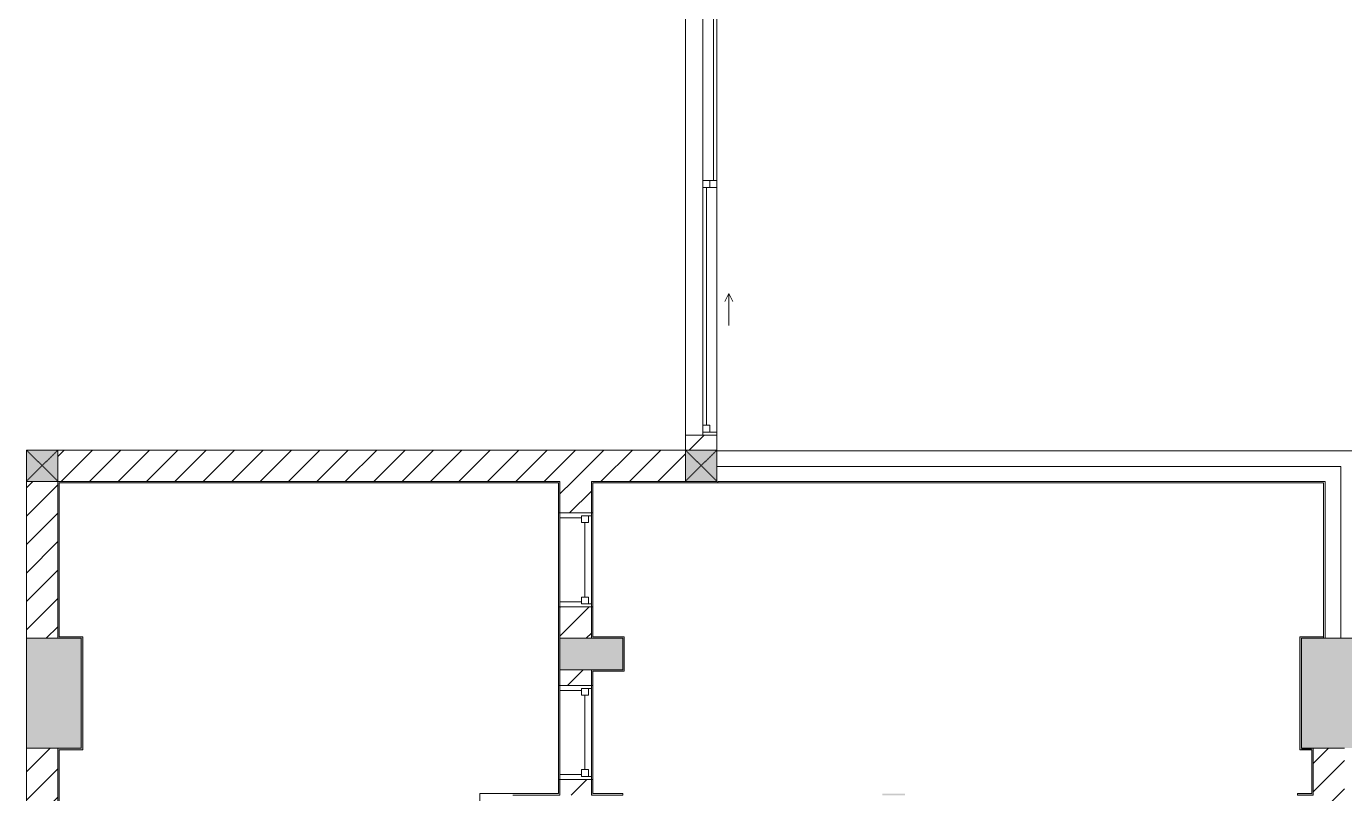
# Model space of a CAD drawing. Header units: millimetres. Extents: x 31499 to 223976, y 3719 to 80291.
# Drawn here: x 141074 to 149474, y 43547 to 48437 of the extents above; entities that cross this region are included whole.
import ezdxf

# ---------------------------------------------------------------- set-up
doc = ezdxf.new("R2010")
doc.units = ezdxf.units.MM
doc.linetypes.add('IMPORT-Dash _2_', pattern=[6, 3, -3])
for name, color, linetype, lineweight in [('A-GLAZ-5', 170, 'Continuous', 9), ('A-WALL-1', 170, 'Continuous', 9), ('A-WALL-PATT-3', 170, 'Continuous', 9), ('A_1404_dwg-1', 170, 'Continuous', 9), ('I-WALL', 170, 'Continuous', 9), ('I-WALL-1', 170, 'Continuous', 9), ('S-COLS-1', 170, 'Continuous', 9), ('S-COLS-12', 170, 'IMPORT-Dash _2_', 9), ('S-COLS-2', 170, 'Continuous', 9), ('S-COLS-4', 170, 'Continuous', 9), ('S-COLS-HDLN-1', 170, 'IMPORT-Dash _2_', 9)]:
    doc.layers.add(name, color=color, linetype=linetype, lineweight=lineweight)
pattern_1 = [(45, (0, 0), (-90.50967, 90.50967), [])]

# ---------------------------------------------------------------- blocks, each defined once
blk = doc.blocks.new('A_1404_dwg_NCV_TKTC_KET CAU_rvt-1-TKTC_MB HOÀN THIỆN SÀN TẦNG 3-4-4819833-KeyPlan-CH2A_Tầng 3 - Tầng 8')
at = {"layer": 'S-COLS-1'}
for points in [[(44802.6, 43836.9), (44802.6, 44536.9), (44452.6, 44536.9), (44452.6, 43836.9), (44662.6, 43836.9)], [(48252.6, 44336.9), (48252.6, 44536.9), (47852.6, 44536.9), (47852.6, 44336.9), (48203.6, 44336.9)], [(52652.6, 43836.9), (52927.6, 43836.9), (52922.6, 44536.9), (52577.6, 44536.9), (52577.6, 43836.9), (52642.6, 43836.9)]]:
    blk.add_hatch(color=256, dxfattribs=at).paths.add_polyline_path(points)
at = {"layer": 'S-COLS-2'}
for p, q in [((48052.6, 44536.9), (47852.6, 44536.9)), ((52927.6, 44536.9), (52727.6, 44536.9)), ((47852.6, 44336.9), (48052.6, 44336.9)), ((52652.6, 43836.9), (52852.6, 43836.9))]:
    blk.add_line(p, q, dxfattribs=at)
at = {"layer": 'S-COLS-2', "flags": 128}
blk.add_lwpolyline([(44652.6, 44536.9), (44452.6, 44536.9), (44452.6, 43836.9), (44652.6, 43836.9)], dxfattribs=at)
blk = doc.blocks.new('A_1404_dwg_NCV_TKTC_TANG 3 - 4_rvt-1-TKTC_MB HOÀN THIỆN SÀN TẦNG 3-4-4819943-KeyPlan-CH2A_Tầng 3 - Tầng 8')
at = {"layer": 'A-WALL-PATT-3'}
for points in [[(44652.6, 44546.9), (44662.6, 44546.9), (44662.6, 45536.9), (44652.6, 45536.9), (44652.6, 45416.5)], [(46752.6, 45526.9), (47852.6, 45526.9), (47852.6, 45536.9), (44662.6, 45536.9), (44662.6, 45526.9), (45272.1, 45526.9)], [(48302.6, 45526.9), (48857.6, 45526.9), (48852.6, 45536.9), (48062.6, 45536.9), (48062.6, 45526.9)], [(44662.6, 44536.9), (44802.6, 44536.9), (44802.6, 44546.9), (44652.6, 44546.9), (44652.6, 44536.9)], [(44802.6, 43836.9), (44812.6, 43836.9), (44812.6, 44546.9), (44802.6, 44546.9), (44802.6, 44536.9)], [(48252.6, 44536.9), (48252.6, 44546.9), (48052.6, 44546.9), (48052.6, 44536.9), (48203.6, 44536.9)], [(48262.6, 44336.9), (48262.6, 44546.9), (48252.6, 44546.9), (48252.6, 44336.9)], [(52567.6, 44536.9), (52717.6, 44536.9), (52717.6, 44546.9), (52567.6, 44546.9), (52567.6, 44537.7)], [(52577.6, 43826.9), (52577.6, 44536.9), (52567.6, 44536.9), (52567.6, 43826.9)], [(48252.6, 44326.9), (48262.6, 44326.9), (48262.6, 44336.9), (48062.6, 44336.9), (48062.6, 44326.9), (48203.6, 44326.9)], [(44652.6, 40546.9), (44662.6, 40546.9), (44662.6, 43836.9), (44652.6, 43836.9), (44652.6, 41376.1)], [(44812.6, 43826.9), (44812.6, 43836.9), (44662.6, 43836.9), (44662.6, 43826.9), (44802.6, 43826.9)], [(52642.6, 43826.9), (52642.6, 43836.9), (52577.6, 43836.9), (52577.6, 43826.9)], [(52652.6, 43546.9), (52652.6, 43836.9), (52642.6, 43836.9), (52642.6, 43546.9)]]:
    blk.add_hatch(color=256, dxfattribs=at).paths.add_polyline_path(points)
h = blk.add_hatch(color=256, dxfattribs=at)
h.paths.add_polyline_path([(48052.6, 44546.9), (48062.6, 44546.9), (48062.6, 44736.9), (48052.6, 44736.9)])
h.paths.add_polyline_path([(48062.6, 45336.9), (48062.6, 45536.9), (48052.6, 45536.9), (48052.6, 45336.9)])
h = blk.add_hatch(color=256, dxfattribs=at)
h.paths.add_polyline_path([(47852.6, 43546.9), (47852.6, 43636.9), (47842.6, 43636.9), (47842.6, 43546.9)])
h.paths.add_polyline_path([(47852.6, 44236.9), (47852.6, 44736.9), (47842.6, 44736.9), (47842.6, 44236.9)])
h.paths.add_polyline_path([(47842.6, 45336.9), (47852.6, 45336.9), (47852.6, 45526.9), (47842.6, 45526.9), (47842.6, 45416.5)])
h = blk.add_hatch(color=256, dxfattribs=at)
h.paths.add_polyline_path([(48052.6, 43536.9), (48062.6, 43536.9), (48062.6, 43636.9), (48052.6, 43636.9), (48052.6, 43546.9)])
h.paths.add_polyline_path([(48052.6, 44236.9), (48062.6, 44236.9), (48062.6, 44336.9), (48052.6, 44336.9), (48052.6, 44326.9)])
h = blk.add_hatch(color=256, dxfattribs=at)
h.paths.add_polyline_path([(52652.6, 43536.9), (52652.6, 43546.9), (52552.1, 43546.9), (52552.6, 43536.9), (52577.6, 43536.9)])
h.paths.add_polyline_path([(49952.1, 43536.9), (50052.1, 43536.9), (50052.1, 43546.9), (49907.1, 43546.9), (49907.1, 43536.9)])
at = {"layer": 'I-WALL'}
for p, q in [((47842.6, 44736.9), (47842.6, 45336.9)), ((47852.6, 45336.9), (47852.6, 44736.9)), ((48052.6, 44736.9), (48052.6, 45336.9)), ((48062.6, 45336.9), (48062.6, 44736.9)), ((47842.6, 43636.9), (47842.6, 44236.9)), ((47852.6, 44236.9), (47852.6, 43636.9)), ((48052.6, 43636.9), (48052.6, 44236.9)), ((48062.6, 44236.9), (48062.6, 43636.9))]:
    blk.add_line(p, q, dxfattribs=at)
at = {"layer": 'I-WALL', "flags": 128}
for points in [[(48857.6, 45536.9), (52727.6, 45536.9), (52727.6, 45526.9), (52727.6, 44536.9), (52717.6, 44536.9)], [(52717.6, 44546.9), (52717.6, 45526.9), (48857.6, 45526.9)]]:
    blk.add_lwpolyline(points, dxfattribs=at)
at = {"layer": 'I-WALL-1'}
blk.add_line((48852.6, 45536.9), (48652.6, 45536.9), dxfattribs=at)
at = {"layer": 'I-WALL-1', "flags": 128}
for points in [[(47852.6, 45526.9), (47852.6, 45536.9), (44662.6, 45536.9), (44652.6, 45536.9), (44652.6, 44546.9), (44652.6, 44536.9), (44802.6, 44536.9), (44802.6, 43836.9), (44662.6, 43836.9), (44652.6, 43836.9), (44652.6, 40546.9), (44652.6, 40536.9), (44802.6, 40536.9), (44802.6, 39236.9), (44662.6, 39236.9), (44652.6, 39236.9), (44652.6, 37936.9), (44662.6, 37936.9)], [(48652.6, 45536.9), (48062.6, 45536.9), (48052.6, 45536.9), (48052.6, 45336.9), (48062.6, 45336.9)], [(48062.6, 45336.9), (48062.6, 45526.9), (48857.6, 45526.9), (48857.6, 45536.9)], [(44662.6, 37946.9), (44662.6, 39226.9), (44812.6, 39226.9), (44812.6, 39236.9), (44812.6, 40546.9), (44802.6, 40546.9), (44662.6, 40546.9), (44662.6, 43826.9), (44812.6, 43826.9), (44812.6, 43836.9), (44812.6, 44546.9), (44802.6, 44546.9), (44662.6, 44546.9), (44662.6, 45526.9), (47842.6, 45526.9), (47842.6, 45336.9), (47852.6, 45336.9), (47852.6, 45526.9)], [(47552.6, 43536.9), (47852.6, 43536.9), (47852.6, 43546.9), (47852.6, 43636.9), (47842.6, 43636.9), (47842.6, 43546.9), (47352.6, 43546.9), (47342.6, 43546.9), (47342.6, 39287.4), (47352.6, 39287.4)]]:
    blk.add_lwpolyline(points, dxfattribs=at)
for points in [[(47842.6, 44736.9), (47842.6, 44236.9), (47852.6, 44236.9), (47852.6, 44736.9)], [(48052.6, 44546.9), (48052.6, 44536.9), (48252.6, 44536.9), (48252.6, 44336.9), (48062.6, 44336.9), (48052.6, 44336.9), (48052.6, 44236.9), (48062.6, 44236.9), (48062.6, 44326.9), (48262.6, 44326.9), (48262.6, 44336.9), (48262.6, 44546.9), (48252.6, 44546.9), (48062.6, 44546.9), (48062.6, 44736.9), (48052.6, 44736.9)], [(52577.6, 43836.9), (52577.6, 44536.9), (52717.6, 44536.9), (52717.6, 44546.9), (52567.6, 44546.9), (52567.6, 44536.9), (52567.6, 43826.9), (52577.6, 43826.9), (52642.6, 43826.9), (52642.6, 43546.9), (52552.1, 43546.9), (52552.1, 43536.9), (52652.6, 43536.9), (52652.6, 43546.9), (52652.6, 43836.9), (52642.6, 43836.9)], [(48252.6, 43546.9), (48062.6, 43546.9), (48062.6, 43636.9), (48052.6, 43636.9), (48052.6, 43536.9), (48062.6, 43536.9), (48252.6, 43536.9)]]:
    blk.add_lwpolyline(points, close=True, dxfattribs=at)
blk = doc.blocks.new('A_1404_dwg_1_FAMILY RVT - W01-WxH 1400x3200xmm-489780-TKTC_MB HOÀN THIỆN SÀN TẦNG 3-4-4819955-KeyPlan-CH2A_Tầng 3 - Tầng 8')
at = {"layer": 'A-GLAZ-5'}
for p, q in [((112052.6, 49018.3), (112141.5, 49018.3)), ((112119.3, 47459.6), (112119.3, 48973.9)), ((111976.4, 48135.8), (111976.4, 48339)), ((112052.6, 47415.1), (112052.6, 47459.6)), ((112074.9, 45900.9), (112074.9, 47415.1)), ((112097.1, 47459.6), (112097.1, 47415.1)), ((112052.6, 45856.4), (112141.5, 45856.4))]:
    blk.add_line(p, q, dxfattribs=at)
at = {"layer": 'A-GLAZ-5', "flags": 128}
for points in [[(112052.6, 45837.4), (112252.6, 45837.4), (112252.6, 49037.4), (112052.6, 49037.4), (112052.6, 45837.4), (112052.6, 45900.9)], [(112141.5, 47459.6), (112052.6, 47459.6), (112052.6, 49018.3), (112052.6, 49037.4)], [(112097.1, 49018.3), (112097.1, 48973.9), (112141.5, 48973.9)], [(112141.5, 45837.4), (112141.5, 45856.4), (112141.5, 47415.1), (112141.5, 47459.6), (112141.5, 48973.9), (112141.5, 49037.4)], [(111951, 48186.6), (111976.4, 48135.8), (112001.8, 48186.6)], [(112141.5, 47415.1), (112052.6, 47415.1), (112052.6, 45900.9), (112097.1, 45900.9), (112097.1, 45856.4)]]:
    blk.add_lwpolyline(points, dxfattribs=at)
blk = doc.blocks.new('A_1404_dwg_M_Fixed - 600 x 1400mm-2135864-TKTC_MB HOÀN THIỆN SÀN TẦNG 3-4-4819984-KeyPlan-CH2A_Tầng 3 - Tầng 8')
at = {"layer": 'A-GLAZ-5'}
for p, q in [((47989.6, 45304.9), (47852.6, 45304.9)), ((48011.6, 45273.9), (48011.6, 44799.9)), ((47989.6, 44768.9), (47852.6, 44768.9))]:
    blk.add_line(p, q, dxfattribs=at)
at = {"layer": 'A-GLAZ-5', "flags": 128}
for points in [[(48052.6, 45317.9), (47989.6, 45317.9), (47989.6, 45273.9), (48033.6, 45273.9), (48033.6, 45317.9)], [(48033.6, 44755.9), (48033.6, 44799.9), (47989.6, 44799.9), (47989.6, 44755.9), (48052.6, 44755.9)]]:
    blk.add_lwpolyline(points, dxfattribs=at)
blk = doc.blocks.new('A_1404_dwg_M_Fixed - 600 x 1400mm-2135871-TKTC_MB HOÀN THIỆN SÀN TẦNG 3-4-4819985-KeyPlan-CH2A_Tầng 3 - Tầng 8')
at = {"layer": 'A-GLAZ-5'}
for p, q in [((47989.6, 44204.9), (47852.6, 44204.9)), ((48011.6, 43699.9), (48011.6, 44173.9)), ((47989.6, 43668.9), (47852.6, 43668.9))]:
    blk.add_line(p, q, dxfattribs=at)
at = {"layer": 'A-GLAZ-5', "flags": 128}
for points in [[(48033.6, 44217.9), (48033.6, 44173.9), (47989.6, 44173.9), (47989.6, 44217.9), (48052.6, 44217.9)], [(48052.6, 43655.9), (47989.6, 43655.9), (47989.6, 43699.9), (48033.6, 43699.9), (48033.6, 43655.9)]]:
    blk.add_lwpolyline(points, dxfattribs=at)
blk = doc.blocks.new('A_1404_dwg_G1_SOF - BO TRU - 200x200-V12-TKTC_MB HOÀN THIỆN SÀN TẦNG 3-4-4819991-KeyPlan-CH2A_Tầng 3 - Tầng 8')
at = {"layer": 'S-COLS-12'}
blk.add_hatch(color=256, dxfattribs=at).paths.add_polyline_path([(42052.6, 20336.9), (42052.6, 20536.9), (41852.6, 20536.8), (41852.6, 20336.9)])
at = {"layer": 'S-COLS-4', "flags": 128}
blk.add_lwpolyline([(42052.6, 20336.9), (42052.6, 20536.9), (41852.6, 20536.9), (41852.6, 20336.9)], dxfattribs=at)
at = {"layer": 'S-COLS-HDLN-1'}
for p, q in [((42052.6, 20536.9), (41852.6, 20336.9)), ((41852.6, 20536.9), (42052.6, 20336.9))]:
    blk.add_line(p, q, dxfattribs=at)
blk = doc.blocks.new('A_1404_dwg_G1_SOF - BO TRU - 200x200-3054293-TKTC_MB HOÀN THIỆN SÀN TẦNG 3-4-4819986-KeyPlan-CH2A_Tầng 3 - Tầng 8')
at = {"layer": 'S-COLS-12'}
blk.add_hatch(color=256, dxfattribs=at).paths.add_polyline_path([(42402.6, 17236.9), (42402.6, 17436.9), (42202.6, 17436.9), (42202.6, 17236.9)])
at = {"layer": 'S-COLS-4', "flags": 128}
blk.add_lwpolyline([(42402.6, 17436.9), (42202.6, 17436.9), (42202.6, 17236.9), (42402.6, 17236.9)], close=True, dxfattribs=at)
at = {"layer": 'S-COLS-HDLN-1'}
for p, q in [((42402.6, 17436.9), (42202.6, 17236.9)), ((42202.6, 17436.9), (42402.6, 17236.9))]:
    blk.add_line(p, q, dxfattribs=at)
blk = doc.blocks.new('A_1404_dwg-4819832-KeyPlan-CH2A_Tầng 3 - Tầng 8')
at = {"layer": 'A-WALL-PATT-3'}
h = blk.add_hatch(dxfattribs=at)
h.set_pattern_fill('FP_31', color=256, style=0, pattern_type=2)
h.set_pattern_definition(pattern_1)
h.paths.add_polyline_path([(48652.7, 45737), (48852.6, 45737), (48852.6, 45832), (48652.6, 45832), (48652.6, 45737)])
h.paths.add_polyline_path([(48652.7, 49032), (48852.6, 49032), (48852.6, 49161.9), (48652.6, 49161.9), (48652.6, 49032)])
h = blk.add_hatch(dxfattribs=at)
h.set_pattern_fill('FP_31', color=256, style=0, pattern_type=2)
h.set_pattern_definition(pattern_1)
h.paths.add_polyline_path([(46752.6, 45537), (48652.6, 45537), (48652.6, 45736.9), (44652.6, 45736.9), (44652.6, 45537), (45272.1, 45537)])
h = blk.add_hatch(dxfattribs=at)
h.set_pattern_fill('FP_31', color=256, style=0, pattern_type=2)
h.set_pattern_definition(pattern_1)
h.paths.add_polyline_path([(44452.6, 44537), (44652.6, 44537), (44652.6, 45536.9), (44452.6, 45536.9), (44452.6, 45416.5)])
h = blk.add_hatch(dxfattribs=at)
h.set_pattern_fill('FP_31', color=256, style=0, pattern_type=2)
h.set_pattern_definition(pattern_1)
h.paths.add_polyline_path([(48052.6, 44536.9), (48052.6, 44736.9), (47852.6, 44736.9), (47852.6, 44536.9), (48052, 44536.9)])
h.paths.add_polyline_path([(47852.6, 45336.9), (48052.6, 45336.9), (48052.6, 45537), (47852.6, 45536.9), (47852.6, 45416.5)])
h = blk.add_hatch(dxfattribs=at)
h.set_pattern_fill('FP_31', color=256, style=0, pattern_type=2)
h.set_pattern_definition(pattern_1)
h.paths.add_polyline_path([(48052.6, 43536.9), (48052.6, 43636.9), (47852.6, 43636.9), (47852.6, 43536.9)])
h.paths.add_polyline_path([(48052.6, 44236.9), (48052.6, 44336.9), (47852.6, 44336.9), (47852.6, 44236.9)])
h = blk.add_hatch(dxfattribs=at)
h.set_pattern_fill('FP_31', color=256, style=0, pattern_type=2)
h.set_pattern_definition(pattern_1)
h.paths.add_polyline_path([(44452.6, 40536.9), (44652.6, 40536.9), (44652.6, 43836.9), (44452.6, 43836.9), (44452.6, 41376.1)])
h = blk.add_hatch(dxfattribs=at)
h.set_pattern_fill('FP_31', color=256, style=0, pattern_type=2)
h.set_pattern_definition(pattern_1)
h.paths.add_polyline_path([(52852.6, 40536.9), (52852.5, 43837), (52652.6, 43836.9), (52652.6, 40536.9)])
at = {"layer": 'A-WALL-1'}
for p, q in [((48852.6, 45737), (48852.6, 45832)), ((44652.6, 45537), (47852.6, 45537)), ((48052.6, 45537), (48652.6, 45537)), ((47852.6, 45336.9), (48052.6, 45336.9)), ((48052.6, 44736.9), (47852.6, 44736.9)), ((47852.6, 44536.9), (48052.6, 44536.9)), ((48052.6, 44336.9), (47852.6, 44336.9)), ((47852.6, 44236.9), (48052.6, 44236.9)), ((44652.6, 43836.9), (44452.6, 43836.9)), ((44452.6, 43836.9), (44452.6, 40536.9)), ((52852.6, 43837), (52652.6, 43837)), ((48052.6, 43636.9), (47852.6, 43636.9))]:
    blk.add_line(p, q, dxfattribs=at)
at = {"layer": 'A-WALL-1', "flags": 128}
for points in [[(48652.6, 45832), (48652.6, 45737), (44452.6, 45737)], [(48852.6, 45732), (52927.6, 45732), (52927.6, 44536.9)], [(52827.6, 44536.9), (52827.6, 45632), (48852.6, 45632)], [(44452.6, 45536.9), (44452.6, 44537), (44652.6, 44537)]]:
    blk.add_lwpolyline(points, dxfattribs=at)
for name, p in [('A_1404_dwg_NCV_TKTC_KET CAU_rvt-1-TKTC_MB HOÀN THIỆN SÀN TẦNG 3-4-4819833-KeyPlan-CH2A_Tầng 3 - Tầng 8', (0, 0)), ('A_1404_dwg_NCV_TKTC_TANG 3 - 4_rvt-1-TKTC_MB HOÀN THIỆN SÀN TẦNG 3-4-4819943-KeyPlan-CH2A_Tầng 3 - Tầng 8', (0, 0)), ('A_1404_dwg_G1_SOF - BO TRU - 200x200-3054293-TKTC_MB HOÀN THIỆN SÀN TẦNG 3-4-4819986-KeyPlan-CH2A_Tầng 3 - Tầng 8', (2250, 28300)), ('A_1404_dwg_G1_SOF - BO TRU - 200x200-V12-TKTC_MB HOÀN THIỆN SÀN TẦNG 3-4-4819991-KeyPlan-CH2A_Tầng 3 - Tầng 8', (6800, 25200)), ('A_1404_dwg_M_Fixed - 600 x 1400mm-2135864-TKTC_MB HOÀN THIỆN SÀN TẦNG 3-4-4819984-KeyPlan-CH2A_Tầng 3 - Tầng 8', (0, 0)), ('A_1404_dwg_M_Fixed - 600 x 1400mm-2135871-TKTC_MB HOÀN THIỆN SÀN TẦNG 3-4-4819985-KeyPlan-CH2A_Tầng 3 - Tầng 8', (0, 0))]:
    blk.add_blockref(name, p)
at = {"rotation": 180}
blk.add_blockref('A_1404_dwg_1_FAMILY RVT - W01-WxH 1400x3200xmm-489780-TKTC_MB HOÀN THIỆN SÀN TẦNG 3-4-4819955-KeyPlan-CH2A_Tầng 3 - Tầng 8', (160905.3, 94869.3), dxfattribs=at)

msp = doc.modelspace()

# ---------------------------------------------------------------- block references
at = {"layer": 'A_1404_dwg-1'}
msp.add_blockref('A_1404_dwg-4819832-KeyPlan-CH2A_Tầng 3 - Tầng 8', (96621.6, 0), dxfattribs=at)

doc.saveas('drawing.dxf')
